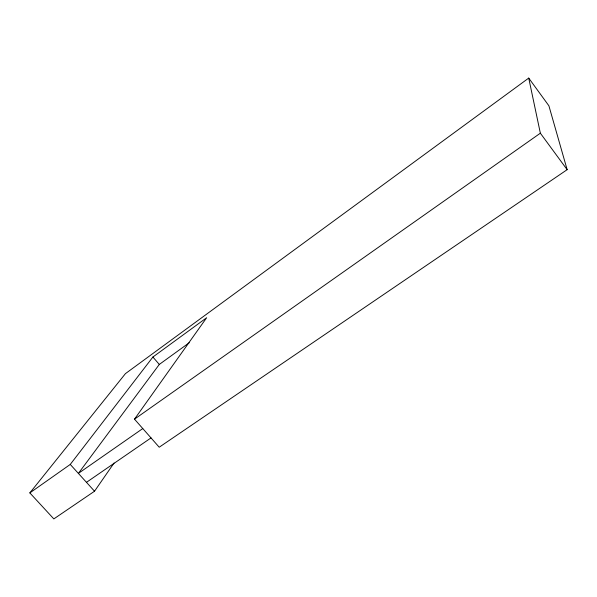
<?xml version="1.0" encoding="UTF-8"?>
<svg xmlns="http://www.w3.org/2000/svg" width="597" height="597" viewBox="0 0 597 597"><rect width="100%" height="100%" fill="white"/><g stroke="black" fill="none" stroke-linecap="round" stroke-linejoin="round"><path stroke-width="0.9" d="M29.85 492.906L70.259 464.429L152.899 357.028L206.637 317.753L134.504 419.161L159.212 447.22L567.15 169.675L548.904 105.803L528.726 78.088L125.437 373.632L29.85 492.906L53.834 518.912L94.527 491.227L114.042 463.026M189.204 342.775L159.302 364.439L78.386 473.399L142.78 428.556M134.504 419.161L540.352 133.191L528.726 78.088M86.475 482.331L151.019 437.907M70.259 464.429L94.527 491.227M152.899 357.028L159.481 364.648M540.352 133.191L567.15 169.675"/></g></svg>
